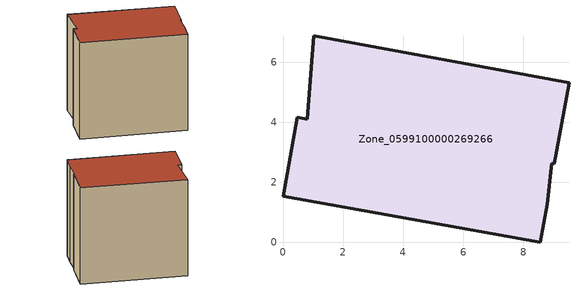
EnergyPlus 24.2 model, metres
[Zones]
Zone_0599100000269266
 floor ground (C_G): 8.95,2.63 8.79,1.27 8.55,0 0,1.53 0.48,4.16 0.8,4.1 1.02,6.88 9.52,5.31 9.03,2.61 z0
 wall outside (C_F): 9.03,2.61 9.52,5.31 1.02,6.88 0.8,4.1 0.48,4.16 0,1.53 8.55,0 8.79,1.27 8.95,2.63 9.03,2.61 z0:8.36
 roof outside (C_R): 8.79,1.27 8.95,2.63 9.03,2.61 9.52,5.31 1.02,6.88 0.8,4.1 0.48,4.16 0,1.53 8.55,0 z8.36
[BUILDING]
Pand.0599100000269266: North Axis=0; Terrain=City; Loads Convergence Tolerance Value=0.04; Temperature Convergence Tolerance Value=0.4; Solar Distribution=FullExterior; Maximum Number of Warmup Days=25; Minimum Number of Warmup Days=1
[Site:Location]
Rotterdam.The.Hague.AP_ZH_NLD Design_Conditions: Latitude=51.96; Longitude=4.45; Time Zone=1; Elevation=-4.5
[SITE:GROUNDTEMPERATURE:BUILDINGSURFACE]
18, 18, 18, 18, 18, 18, 18, 18, 18, 18, 18, 18
[MATERIAL] Thermal Absorptance=0.9; Solar Absorptance=0.7; Visible Absorptance=0.7
Name | Roughness | Thickness | Conductivity | Density | Specific Heat
G.TI.1975-1991 | MediumSmooth | 0.15 | 0.288461 | 540 | 1210
F.TI.1975-1991 | Rough | 0.3 | 0.230769 | 1920 | 840
R.TI.1975-1991 | MediumRough | 0.2 | 0.153846 | 1500 | 1000
[CONSTRUCTION]
C_G: G.TI.1975-1991
C_F: F.TI.1975-1991
C_R: R.TI.1975-1991
[ZONE]
Zone_0599100000269266: Type=1; Multiplier=1; Ceiling Height=Autocalculate; Volume=Autocalculate; Floor Area=autocalculate; Part of Total Floor Area=Yes
[ZONEINFILTRATION:DESIGNFLOWRATE]
Infil_Zone_0599100000269266: Zone or ZoneList or Space or SpaceList=Zone_0599100000269266; Schedule=AlwaysOn; Design Flow Rate Calculation Method=Flow/Area; Flow Rate per Floor Area=0.003; Constant Term Coefficient=1; Temperature Term Coefficient=0; Velocity Term Coefficient=0; Velocity Squared Term Coefficient=0
[HVACTEMPLATE:ZONE:IDEALLOADSAIRSYSTEM]
Zone_0599100000269266: Maximum Heating Supply Air Temperature=50; Minimum Cooling Supply Air Temperature=13; Maximum Heating Supply Air Humidity Ratio=0.0156; Minimum Cooling Supply Air Humidity Ratio=0.0077; Heating Limit=NoLimit; Cooling Limit=NoLimit; Dehumidification Control Type=ConstantSensibleHeatRatio; Cooling Sensible Heat Ratio=0.7; Dehumidification Setpoint=60; Humidification Control Type=None; Humidification Setpoint=30; Outdoor Air Method=None; Outdoor Air Flow Rate per Person=0.00944; Outdoor Air Flow Rate per Zone Floor Area=0; Outdoor Air Flow Rate per Zone=0; Demand Controlled Ventilation Type=None; Outdoor Air Economizer Type=NoEconomizer; Heat Recovery Type=None; Sensible Heat Recovery Effectiveness=0.7; Latent Heat Recovery Effectiveness=0.65
[ZONECONTROL:THERMOSTAT]
ThermostatControl_Zone_0599100000269266: Zone or ZoneList=Zone_0599100000269266; Control Type Schedule=DualSetpointControlType; Control 1=Thermostat_Zone_0599100000269266; Temperature Difference Between Cutout And Setpoint=0
[THERMOSTATSETPOINT:DUALSETPOINT]
Thermostat_Zone_0599100000269266: Heating Setpoint Temperature Schedule=HeatingSetpoint_Zone_0599100000269266; Cooling Setpoint Temperature Schedule=CoolingSetpoint_Zone_0599100000269266
[SCHEDULE:COMPACT]
HeatingSetpoint_Zone_0599100000269266: Through: 12/31, For: AllDays, Until: 24:00, 21
CoolingSetpoint_Zone_0599100000269266: Through: 12/31, For: AllDays, Until: 24:00, 24
DualSetpointControlType: Through: 12/31, For: AllDays, Until: 24:00, 4
AlwaysOn: Through: 12/31, For: AllDays, Until: 24:00, 1
